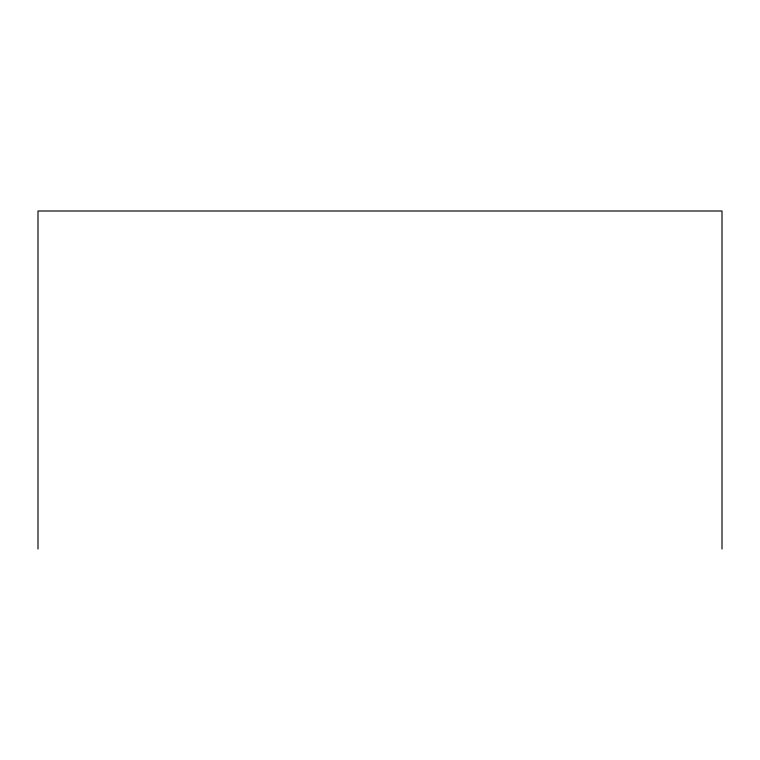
<?xml version="1.0" encoding="UTF-8"?>
<svg xmlns="http://www.w3.org/2000/svg" width="760" height="760" viewBox="0 0 760 760"><rect width="100%" height="100%" fill="white"/><g stroke="black" fill="none" stroke-linecap="round" stroke-linejoin="round"><path stroke-width="1.14" d="M722 548.995L722 211.005L38 211.005L38 548.995"/></g></svg>
